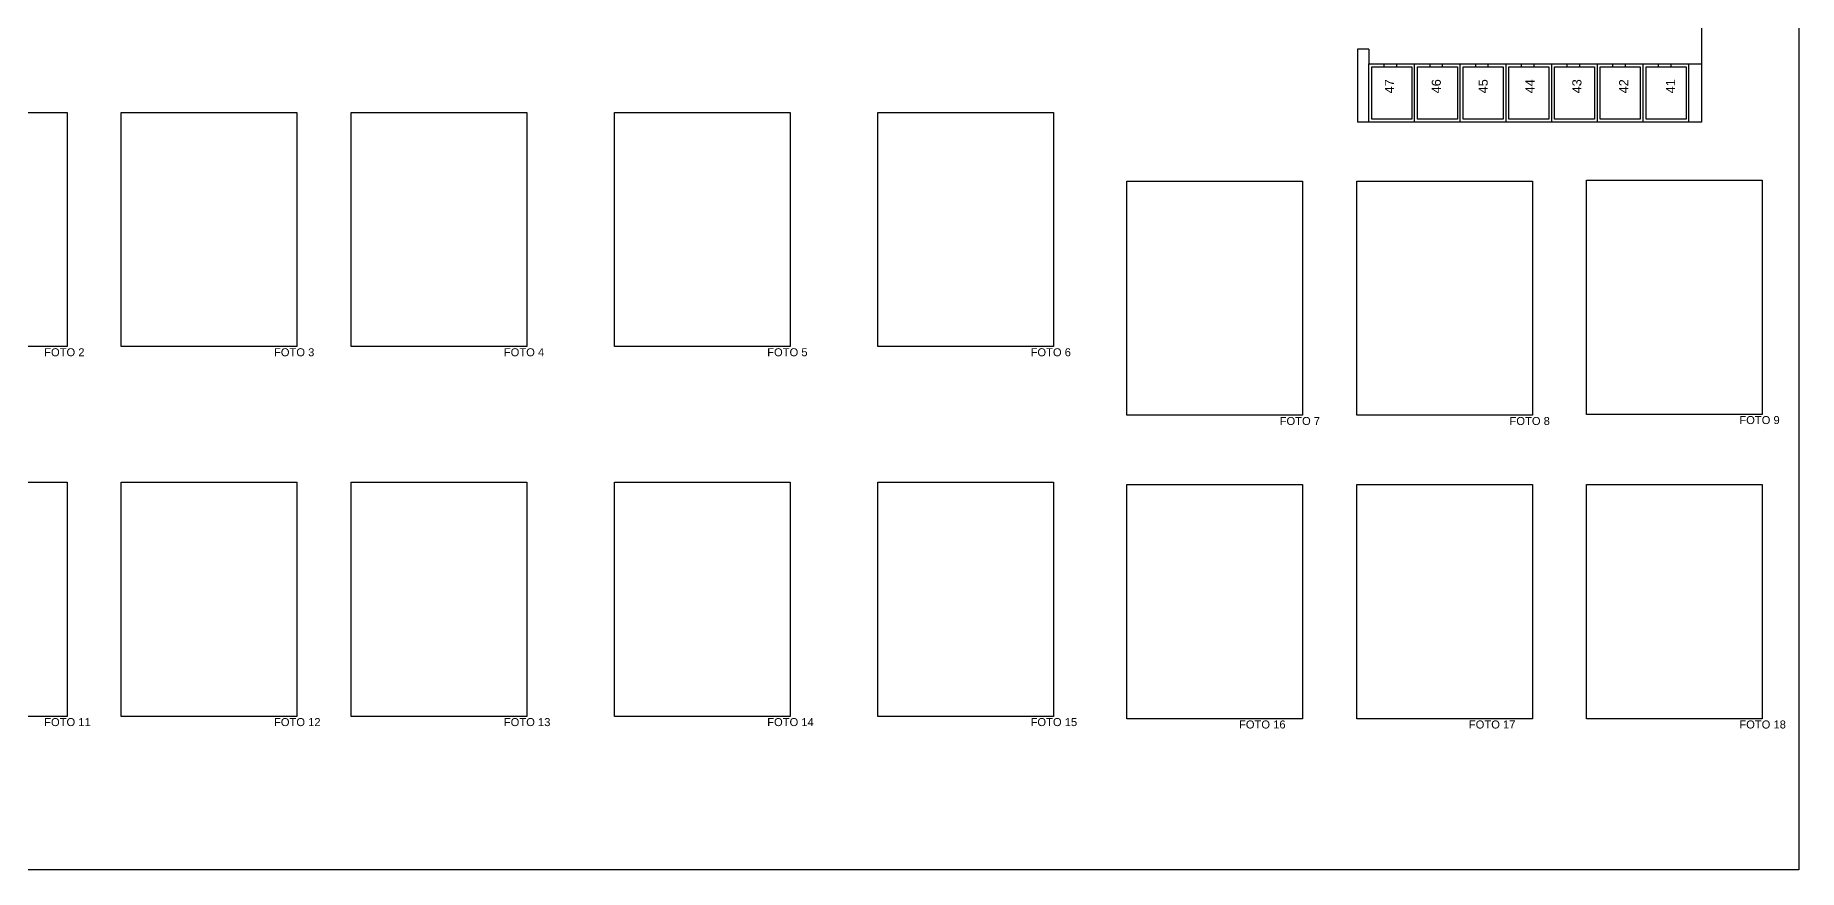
# Model space of a CAD drawing. Header units: millimetres. Extents: x 4085 to 4872, y 1447 to 1654.
# Drawn here: x 4426.8 to 4503.9, y 1569.4 to 1605.9 of the extents above; entities that cross this region are included whole.
import ezdxf

# ---------------------------------------------------------------- set-up
doc = ezdxf.new("R2010")
doc.units = ezdxf.units.MM
for name, color, linetype in [('01', 4, 'Continuous'), ('02', 3, 'Continuous'), ('04', 1, 'Continuous'), ('scritte', 6, 'Continuous')]:
    doc.layers.add(name, color=color, linetype=linetype)
doc.styles.get("Standard").update_dxf_attribs({"font": 'arial.ttf'})
picture_1 = doc.add_image_def('image2.jpg', size_in_pixel=(4032, 3024))
picture_2 = doc.add_image_def('image3.jpg', size_in_pixel=(4032, 3024))
picture_3 = doc.add_image_def('image4.jpg', size_in_pixel=(4032, 3024))
picture_4 = doc.add_image_def('image5.jpg', size_in_pixel=(4032, 3024))
picture_5 = doc.add_image_def('image6.jpg', size_in_pixel=(4032, 3024))
picture_6 = doc.add_image_def('image7.jpg', size_in_pixel=(4032, 3024))
picture_7 = doc.add_image_def('image8.jpg', size_in_pixel=(4032, 3024))
picture_8 = doc.add_image_def('image9.jpg', size_in_pixel=(4032, 3024))
picture_9 = doc.add_image_def('image11.jpg', size_in_pixel=(4032, 3024))
picture_10 = doc.add_image_def('image12.jpg', size_in_pixel=(4032, 3024))
picture_11 = doc.add_image_def('image13.jpg', size_in_pixel=(4032, 3024))
picture_12 = doc.add_image_def('image14.jpg', size_in_pixel=(4032, 3024))
picture_13 = doc.add_image_def('image15.jpg', size_in_pixel=(4032, 3024))
picture_14 = doc.add_image_def('image16.jpg', size_in_pixel=(4032, 3024))
picture_15 = doc.add_image_def('image17.jpg', size_in_pixel=(4032, 3024))
picture_16 = doc.add_image_def('image18.jpg', size_in_pixel=(4032, 3024))

msp = doc.modelspace()

# ---------------------------------------------------------------- linework, layer by layer
at = {"layer": '01'}
for p, q in [((4485.7702, 1604.6747), (4486.3202, 1604.6747)), ((4485.7702, 1604.5497), (4486.3202, 1604.5497)), ((4487.7702, 1604.6747), (4488.3202, 1604.6747)), ((4487.7702, 1604.5497), (4488.3202, 1604.5497)), ((4489.7702, 1604.6747), (4490.3202, 1604.6747)), ((4489.7702, 1604.5497), (4490.3202, 1604.5497)), ((4491.7702, 1604.6747), (4492.3202, 1604.6747)), ((4491.7702, 1604.5497), (4492.3202, 1604.5497)), ((4493.7702, 1604.6747), (4494.3202, 1604.6747)), ((4493.7702, 1604.5497), (4494.3202, 1604.5497)), ((4495.7702, 1604.6747), (4496.3202, 1604.6747)), ((4495.7702, 1604.5497), (4496.3202, 1604.5497)), ((4497.7702, 1604.6747), (4498.3202, 1604.6747)), ((4497.7702, 1604.5497), (4498.3202, 1604.5497))]:
    msp.add_line(p, q, dxfattribs=at)
at = {"layer": '02'}
for p, q in [((4485.0952, 1602.1247), (4485.0952, 1604.6747)), ((4487.0952, 1602.1247), (4487.0952, 1604.6747)), ((4489.0952, 1602.1247), (4489.0952, 1604.6747)), ((4491.0952, 1602.1247), (4491.0952, 1604.6747)), ((4493.0952, 1602.1247), (4493.0952, 1604.6747)), ((4495.0952, 1602.1247), (4495.0952, 1604.6747)), ((4497.0952, 1602.1247), (4497.0952, 1604.6747)), ((4499.0952, 1604.6743), (4499.6493, 1604.6752))]:
    msp.add_line(p, q, dxfattribs=at)
at = {"layer": '04'}
for p, q in [((4499.6452, 1607.3184), (4499.6452, 1602.1247)), ((4484.5952, 1605.3247), (4484.5952, 1602.1247)), ((4485.0952, 1605.3247), (4484.5952, 1605.3247)), ((4485.0952, 1605.3247), (4485.0952, 1604.6747)), ((4485.0952, 1604.6747), (4485.7702, 1604.6747)), ((4485.2202, 1602.2497), (4485.2202, 1604.5497)), ((4485.2202, 1604.5497), (4485.7702, 1604.5497)), ((4485.7702, 1604.5497), (4485.7702, 1604.6747)), ((4486.3202, 1604.6747), (4487.0952, 1604.6747)), ((4486.3202, 1604.5497), (4486.3202, 1604.6747)), ((4486.3202, 1604.5497), (4486.9702, 1604.5497)), ((4486.9702, 1604.5497), (4486.9702, 1602.2497)), ((4487.0952, 1604.6747), (4487.7702, 1604.6747)), ((4487.2202, 1602.2497), (4487.2202, 1604.5497)), ((4487.2202, 1604.5497), (4487.7702, 1604.5497)), ((4487.7702, 1604.5497), (4487.7702, 1604.6747)), ((4488.3202, 1604.6747), (4489.0952, 1604.6747)), ((4488.3202, 1604.5497), (4488.3202, 1604.6747)), ((4488.3202, 1604.5497), (4488.9702, 1604.5497)), ((4488.9702, 1604.5497), (4488.9702, 1602.2497)), ((4489.0952, 1604.6747), (4489.7702, 1604.6747)), ((4489.2202, 1602.2497), (4489.2202, 1604.5497)), ((4489.2202, 1604.5497), (4489.7702, 1604.5497)), ((4489.7702, 1604.5497), (4489.7702, 1604.6747)), ((4490.3202, 1604.6747), (4491.0952, 1604.6747)), ((4490.3202, 1604.5497), (4490.3202, 1604.6747)), ((4490.3202, 1604.5497), (4490.9702, 1604.5497)), ((4490.9702, 1604.5497), (4490.9702, 1602.2497)), ((4491.0952, 1604.6747), (4491.7702, 1604.6747)), ((4491.2202, 1602.2497), (4491.2202, 1604.5497)), ((4491.2202, 1604.5497), (4491.7702, 1604.5497)), ((4491.7702, 1604.5497), (4491.7702, 1604.6747)), ((4492.3202, 1604.6747), (4493.0952, 1604.6747)), ((4492.3202, 1604.5497), (4492.3202, 1604.6747)), ((4492.3202, 1604.5497), (4492.9702, 1604.5497)), ((4492.9702, 1604.5497), (4492.9702, 1602.2497)), ((4493.0952, 1604.6747), (4493.7702, 1604.6747)), ((4493.2202, 1602.2497), (4493.2202, 1604.5497)), ((4493.2202, 1604.5497), (4493.7702, 1604.5497)), ((4493.7702, 1604.5497), (4493.7702, 1604.6747)), ((4494.3202, 1604.6747), (4495.0952, 1604.6747)), ((4494.3202, 1604.5497), (4494.3202, 1604.6747)), ((4494.3202, 1604.5497), (4494.9702, 1604.5497)), ((4494.9702, 1604.5497), (4494.9702, 1602.2497)), ((4495.0952, 1604.6747), (4495.7702, 1604.6747)), ((4495.2202, 1602.2497), (4495.2202, 1604.5497)), ((4495.2202, 1604.5497), (4495.7702, 1604.5497)), ((4495.7702, 1604.5497), (4495.7702, 1604.6747)), ((4496.3202, 1604.6747), (4497.0952, 1604.6747)), ((4496.3202, 1604.5497), (4496.3202, 1604.6747)), ((4496.3202, 1604.5497), (4496.9702, 1604.5497)), ((4496.9702, 1604.5497), (4496.9702, 1602.2497)), ((4497.0952, 1604.6747), (4497.7702, 1604.6747)), ((4497.2202, 1602.2497), (4497.2202, 1604.5497)), ((4497.2202, 1604.5497), (4497.7702, 1604.5497)), ((4497.7702, 1604.5497), (4497.7702, 1604.6747)), ((4498.3202, 1604.6747), (4499.0952, 1604.6747)), ((4498.3202, 1604.5497), (4498.3202, 1604.6747)), ((4498.3202, 1604.5497), (4498.9702, 1604.5497)), ((4498.9702, 1604.5497), (4498.9702, 1602.2497)), ((4499.0952, 1602.1247), (4499.0952, 1604.6747)), ((4486.9702, 1602.2497), (4485.2202, 1602.2497)), ((4488.9702, 1602.2497), (4487.2202, 1602.2497)), ((4490.9702, 1602.2497), (4489.2202, 1602.2497)), ((4492.9702, 1602.2497), (4491.2202, 1602.2497)), ((4494.9702, 1602.2497), (4493.2202, 1602.2497)), ((4496.9702, 1602.2497), (4495.2202, 1602.2497)), ((4498.9702, 1602.2497), (4497.2202, 1602.2497)), ((4499.6452, 1602.1247), (4484.5952, 1602.1247))]:
    msp.add_line(p, q, dxfattribs=at)
msp.add_lwpolyline([(4384.9993, 1653.5375), (4503.8993, 1653.5375), (4503.8993, 1569.4375), (4384.9993, 1569.4375)], close=True, dxfattribs=at)

# ---------------------------------------------------------------- texts
at = {"layer": 'scritte'}
for s, p in [('47', (4486.1936, 1603.3826)), ('46', (4488.2436, 1603.3826)), ('45', (4490.2936, 1603.3826)), ('44', (4492.3437, 1603.3826)), ('43', (4494.3937, 1603.3826)), ('42', (4496.4437, 1603.3826)), ('41', (4498.4938, 1603.3826))]:
    msp.add_text(s, height=0.4, rotation=90, dxfattribs=at).set_placement(p)
for s, p in [('FOTO 2', (4427.1464, 1591.8891)), ('FOTO 3', (4437.2004, 1591.8891)), ('FOTO 4', (4447.2545, 1591.8891)), ('FOTO 5', (4458.7759, 1591.8891)), ('FOTO 6', (4470.2974, 1591.8891)), ('FOTO 7', (4481.1936, 1588.8838)), ('FOTO 8', (4491.2476, 1588.8838)), ('FOTO 9', (4501.3017, 1588.9241)), ('FOTO 11', (4427.1464, 1575.7183)), ('FOTO 12', (4437.2004, 1575.7183)), ('FOTO 13', (4447.2545, 1575.7183)), ('FOTO 14', (4458.7759, 1575.7183)), ('FOTO 15', (4470.2974, 1575.7183)), ('FOTO 16', (4479.4154, 1575.6131)), ('FOTO 17', (4489.4695, 1575.6131)), ('FOTO 18', (4501.3017, 1575.6131))]:
    msp.add_text(s, height=0.35, dxfattribs=at).set_placement(p)

# ---------------------------------------------------------------- pictures from other files: only their frames are drawn
image = msp.add_image(picture_1, insert=(4420.467, 1602.5549), size_in_units=(10.2413, 7.681), rotation=-90)
image.dxf.flags = 7
image = msp.add_image(picture_2, insert=(4430.521, 1602.5549), size_in_units=(10.2413, 7.681), rotation=-90)
image.dxf.flags = 7
image = msp.add_image(picture_3, insert=(4440.5751, 1602.5549), size_in_units=(10.2413, 7.681), rotation=-90)
image.dxf.flags = 7
image = msp.add_image(picture_4, insert=(4452.0965, 1602.5549), size_in_units=(10.2413, 7.681), rotation=-90)
image.dxf.flags = 7
image = msp.add_image(picture_5, insert=(4463.618, 1602.5549), size_in_units=(10.2413, 7.681), rotation=-90)
image.dxf.flags = 7
image = msp.add_image(picture_6, insert=(4474.5142, 1599.5495), size_in_units=(10.2413, 7.681), rotation=-90)
image.dxf.flags = 7
image = msp.add_image(picture_7, insert=(4484.5682, 1599.5495), size_in_units=(10.2413, 7.681), rotation=-90)
image.dxf.flags = 7
image = msp.add_image(picture_8, insert=(4494.6223, 1599.5898), size_in_units=(10.2413, 7.681), rotation=-90)
image.dxf.flags = 7
image = msp.add_image(picture_9, insert=(4420.467, 1586.384), size_in_units=(10.2413, 7.681), rotation=-90)
image.dxf.flags = 7
image = msp.add_image(picture_10, insert=(4430.521, 1586.384), size_in_units=(10.2413, 7.681), rotation=-90)
image.dxf.flags = 7
image = msp.add_image(picture_11, insert=(4440.5751, 1586.384), size_in_units=(10.2413, 7.681), rotation=-90)
image.dxf.flags = 7
image = msp.add_image(picture_12, insert=(4452.0965, 1586.384), size_in_units=(10.2413, 7.681), rotation=-90)
image.dxf.flags = 7
image = msp.add_image(picture_13, insert=(4463.618, 1586.384), size_in_units=(10.2413, 7.681), rotation=-90)
image.dxf.flags = 7
image = msp.add_image(picture_14, insert=(4474.5142, 1586.2788), size_in_units=(10.2413, 7.681), rotation=-90)
image.dxf.flags = 7
image = msp.add_image(picture_15, insert=(4484.5682, 1586.2788), size_in_units=(10.2413, 7.681), rotation=-90)
image.dxf.flags = 7
image = msp.add_image(picture_16, insert=(4494.6223, 1586.2788), size_in_units=(10.2413, 7.681), rotation=-90)
image.dxf.flags = 7

doc.saveas('drawing.dxf')
